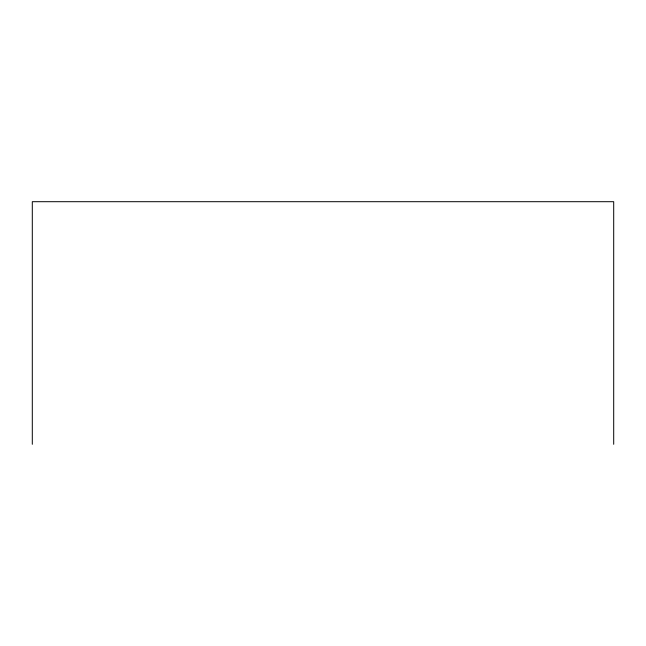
<?xml version="1.0" encoding="UTF-8"?>
<svg xmlns="http://www.w3.org/2000/svg" width="646" height="646" viewBox="0 0 646 646"><rect width="100%" height="100%" fill="white"/><g stroke="black" fill="none" stroke-linecap="round" stroke-linejoin="round"><path stroke-width="0.97" d="M613.7 444.303L613.7 201.697L32.3 201.697L32.3 444.303"/></g></svg>
